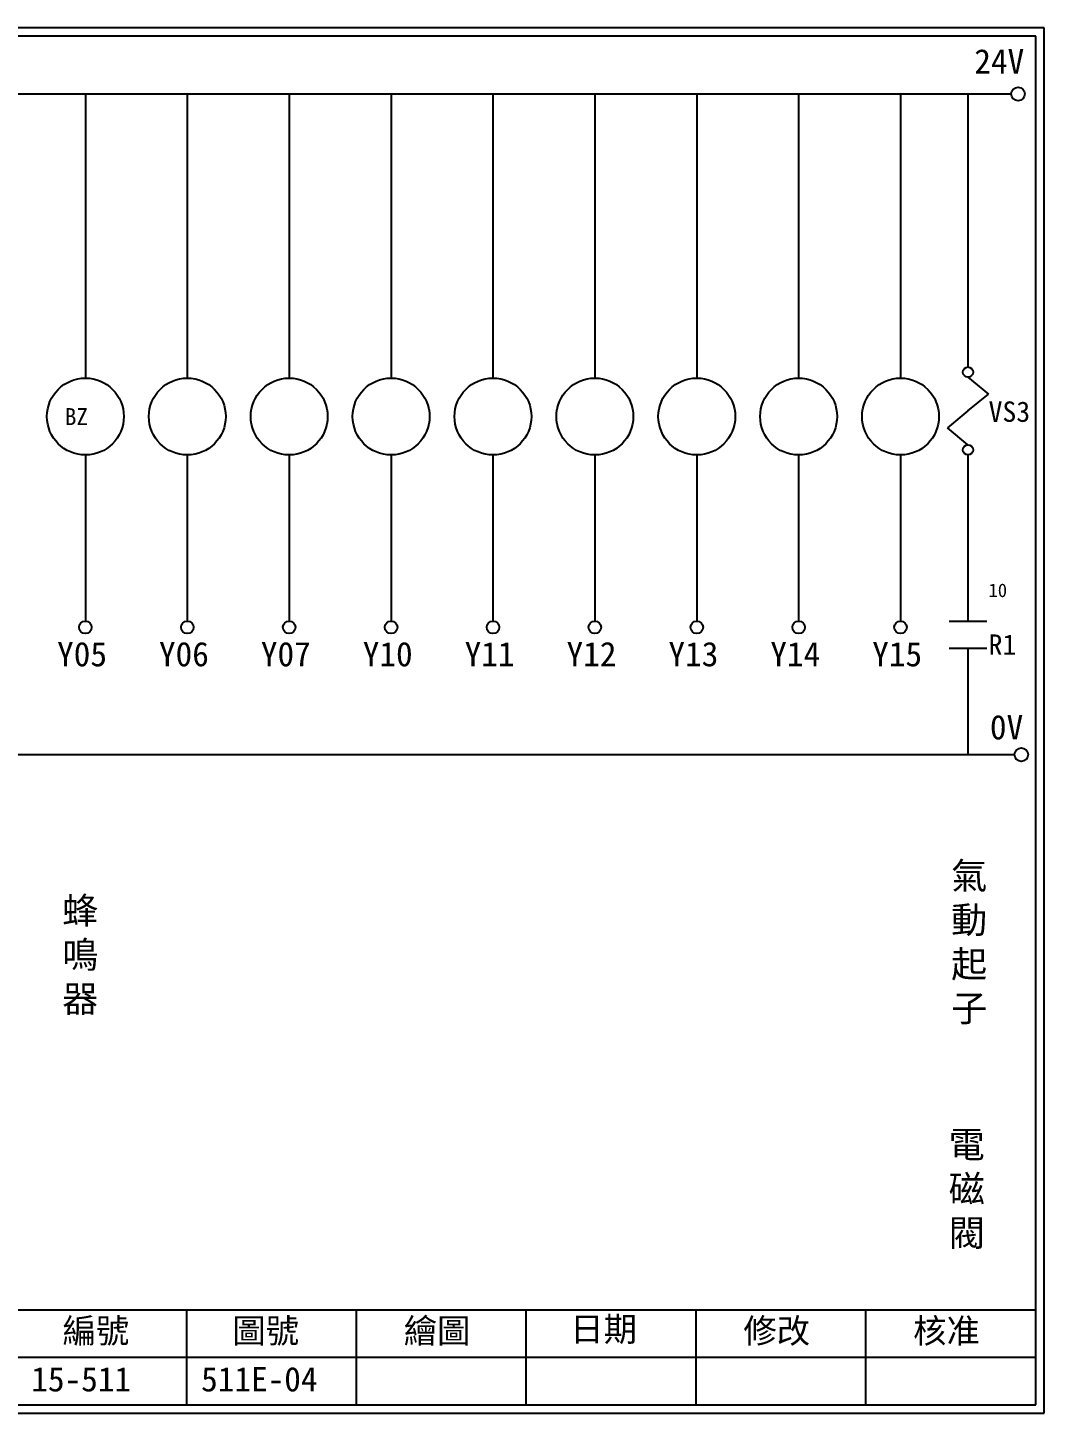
# Model space of a CAD drawing. Extents: x 926 to 1213, y 3 to 207.
# Drawn here: x 1063.1 to 1212.7, y 3 to 207 of the extents above; entities that cross this region are included whole.
import ezdxf

# ---------------------------------------------------------------- set-up
doc = ezdxf.new("R2010")
doc.units = 0
doc.layers.get('0').update_dxf_attribs({"linetype": 'CONTINUOUS'})
doc.layers.add('圖框層', color=7, linetype='CONTINUOUS')
doc.layers.add('標尺寸層', color=3, linetype='CONTINUOUS')
doc.styles.add('CNS', font='romanc.shx', dxfattribs={"bigfont": 'chineset.shx'})
doc.styles.add('STSL', font='kaiu.ttf')

msp = doc.modelspace()

# ---------------------------------------------------------------- linework, layer by layer
for centre in [(1208.88, 197.22), (1209.36, 99.96)]:
    msp.add_circle(centre, 1)
at = {"layer": '圖框層', "color": 7}
for p, q in [((1212.74, 206.97), (925.74, 206.97)), ((1212.74, 3), (1212.74, 206.97)), ((1211.49, 205.72), (926.99, 205.72)), ((1211.49, 4.25), (1211.49, 205.72)), ((926.99, 18.25), (1211.49, 18.25)), ((1086.49, 4.25), (1086.49, 18.25)), ((1111.49, 4.25), (1111.49, 18.25)), ((1136.49, 4.25), (1136.49, 18.25)), ((1161.49, 4.25), (1161.49, 18.25)), ((1186.49, 4.25), (1186.49, 18.25)), ((1061.49, 11.25), (1211.49, 11.25)), ((926.99, 4.25), (1211.49, 4.25)), ((925.74, 3), (1212.74, 3))]:
    msp.add_line(p, q, dxfattribs=at)
at = {"layer": '標尺寸層', "color": 7}
for p, q in [((930.28, 197.22), (1207.88, 197.22)), ((1071.58, 197.22), (1071.58, 155.39)), ((1086.58, 197.22), (1086.58, 155.39)), ((1101.58, 197.22), (1101.58, 155.39)), ((1116.58, 197.22), (1116.58, 155.39)), ((1131.58, 197.22), (1131.58, 155.39)), ((1146.58, 197.22), (1146.58, 155.39)), ((1161.58, 197.22), (1161.58, 155.39)), ((1176.58, 197.22), (1176.58, 155.39)), ((1191.58, 197.22), (1191.58, 155.39)), ((1201.51, 197.22), (1201.51, 157.03)), ((1201.51, 155.53), (1204.51, 153.04)), ((1201.51, 150.55), (1204.51, 153.04)), ((1201.51, 150.55), (1198.5, 148.06)), ((1201.51, 145.57), (1198.5, 148.06)), ((1071.58, 144.07), (1071.58, 119.62)), ((1086.58, 144.07), (1086.58, 119.62)), ((1101.58, 144.07), (1101.58, 119.62)), ((1116.58, 144.07), (1116.58, 119.62)), ((1131.58, 144.07), (1131.58, 119.62)), ((1146.58, 144.07), (1146.58, 119.62)), ((1161.58, 144.07), (1161.58, 119.62)), ((1176.58, 144.07), (1176.58, 119.62)), ((1191.58, 144.07), (1191.58, 119.62)), ((1201.51, 144.07), (1201.51, 119.62)), ((1198.72, 119.62), (1204.29, 119.62)), ((1198.72, 115.64), (1204.29, 115.64)), ((930.49, 99.96), (1208.36, 99.96))]:
    msp.add_line(p, q, dxfattribs=at)
at = {"layer": '標尺寸層'}
msp.add_line((1201.51, 115.64), (1201.51, 99.96), dxfattribs=at)
at = {"layer": '標尺寸層', "color": 7}
for centre, radius in [((1071.58, 149.73), 5.66), ((1086.58, 149.73), 5.66), ((1101.58, 149.73), 5.66), ((1116.58, 149.73), 5.66), ((1131.58, 149.73), 5.66), ((1146.58, 149.73), 5.66), ((1161.58, 149.73), 5.66), ((1176.58, 149.73), 5.66), ((1191.58, 149.73), 5.66), ((1201.51, 156.28), 0.751), ((1201.51, 144.82), 0.751), ((1071.58, 118.7), 0.92), ((1086.58, 118.7), 0.92), ((1101.58, 118.7), 0.92), ((1116.58, 118.7), 0.92), ((1131.58, 118.7), 0.92), ((1146.58, 118.7), 0.92), ((1161.58, 118.7), 0.92), ((1176.58, 118.7), 0.92), ((1191.58, 118.7), 0.92)]:
    msp.add_circle(centre, radius, dxfattribs=at)

# ---------------------------------------------------------------- texts
at = {"layer": '圖框層', "color": 4, "style": 'STSL'}
for s, height, p in [('24V', 3.6, (1202.44, 200.22)), ('BZ', 2.5, (1068.56, 148.47)), ('VS3', 3, (1204.54, 148.95)), ('10', 2, (1204.54, 123.15)), ('Y05', 3.6, (1067.41, 112.96)), ('Y06', 3.6, (1082.41, 112.96)), ('Y07', 3.6, (1097.41, 112.96)), ('Y10', 3.6, (1112.41, 112.96)), ('Y11', 3.6, (1127.41, 112.96)), ('Y12', 3.6, (1142.41, 112.96)), ('Y13', 3.6, (1157.41, 112.96)), ('Y14', 3.6, (1172.41, 112.96)), ('Y15', 3.6, (1187.41, 112.96)), ('R1', 3, (1204.54, 114.66)), ('0V', 3.6, (1204.74, 102.2)), ('編號', 3.6, (1068.21, 13.34)), ('圖號', 3.6, (1093.21, 13.34)), ('繪圖', 3.6, (1118.44, 13.34)), ('日期', 3.6, (1142.96, 13.59)), ('修改', 3.6, (1168.44, 13.34)), ('核准', 3.6, (1193.44, 13.34)), ('15-511', 3.6, (1063.61, 6.22)), ('511E-04', 3.6, (1088.61, 6.22))]:
    msp.add_text(s, height=height, dxfattribs=at).set_placement(p)
at = {"layer": '標尺寸層', "color": 7, "char_height": 3.9, "attachment_point": 5, "style": 'CNS'}
for s, insert, width in [('{\\fDFKai-SB|b0|i0|c136|p65;氣動起子}', (1201.68, 72.17), 2.8481), ('{\\fDFKai-SB|b0|i0|c136|p65;蜂鳴器}', (1070.82, 70.3), 2.8481), ('{\\fDFKai-SB|b0|i0|c136|p65;電磁閥}', (1201.33, 35.84), 8.6627)]:
    msp.add_mtext(s, dxfattribs=dict(at, insert=insert, width=width))

doc.saveas('drawing.dxf')
